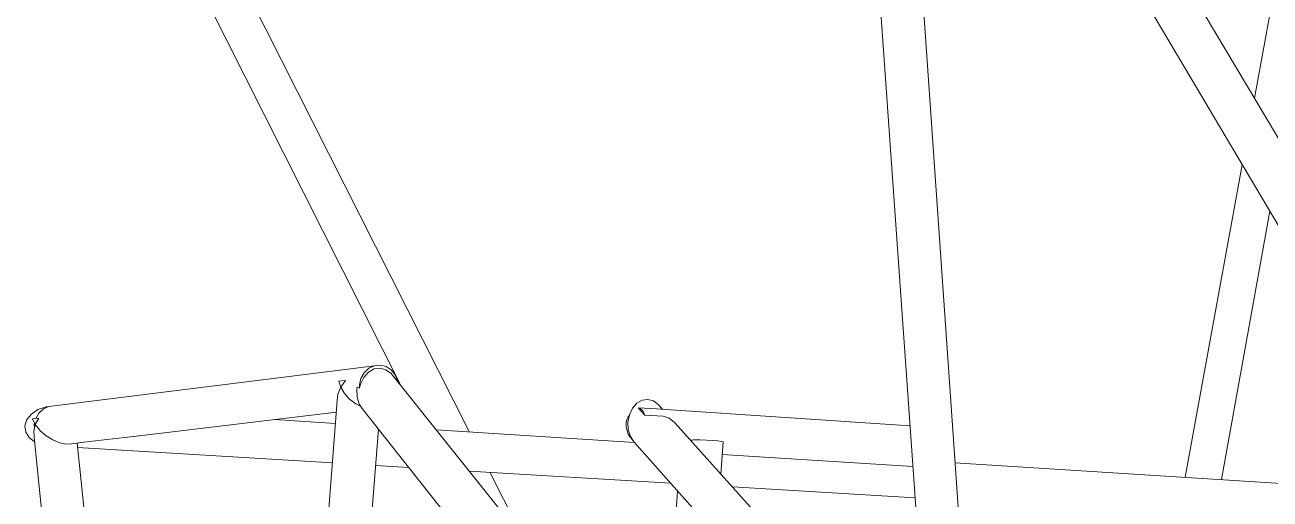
# Model space of a CAD drawing. Header units: millimetres. Extents: x -71878 to 121433, y -67383 to 83273.
# Drawn here: x -68719 to -53653, y 50337 to 56076 of the extents above; entities that cross this region are included whole.
import ezdxf

# ---------------------------------------------------------------- set-up
doc = ezdxf.new("R2010")
doc.units = ezdxf.units.MM
doc.header["$MEASUREMENT"] = 0
doc.layers.add('COLUMNAS', color=7, linetype='Continuous')
doc.layers.add('Vigas', color=7, linetype='Continuous')
doc.layers.add('COLUMNAS_Pluma_Nº__1', color=7, linetype='Continuous', lineweight=0)
doc.layers.add('Vigas_Pluma_Nº__21', color=7, linetype='Continuous', lineweight=5)

# ---------------------------------------------------------------- blocks, each defined once
blk = doc.blocks.new('Elem Sección_5_3')
at = {"layer": 'COLUMNAS_Pluma_Nº__1', "linetype": 'Continuous'}
for p, q in [((-26873, -9638), (-19597, -21919)), ((-26206, -9724), (-19585, -20865))]:
    blk.add_line(p, q, dxfattribs=at)
blk = doc.blocks.new('Elem Sección_83_3')
at = {"layer": 'Vigas_Pluma_Nº__21', "linetype": 'Continuous'}
for p, q in [((-38037, -18541), (-37957, -18487)), ((-37957, -18487), (-37859, -18453)), ((-37859, -18453), (-37824, -18448)), ((-38115, -18684), (-38092, -18609)), ((-38092, -18609), (-38037, -18541)), ((-37997, -18652), (-38023, -18600)), ((-34357, -18656), (-35097, -18609)), ((-38105, -18759), (-38115, -18684)), ((-38062, -18827), (-38105, -18759)), ((-37998, -18877), (-38062, -18827)), ((-38009, -18748), (-38008, -18747)), ((-38003, -18820), (-38009, -18748)), ((-38008, -18747), (-37999, -18710)), ((-38003, -18820), (-38003, -18820)), ((-30739, -18885), (-33140, -18733)), ((-34395, -19132), (-37478, -18947)), ((-21030, -19500), (-26862, -19131)), ((-33470, -19187), (-33872, -19163)), ((-30300, -19378), (-32741, -19231)), ((-27344, -19555), (-29554, -19423))]:
    blk.add_line(p, q, dxfattribs=at)
blk = doc.blocks.new('Elem Sección_84_3')
at = {"layer": 'Vigas_Pluma_Nº__21', "linetype": 'Continuous'}
for p, q in [((-37945, -18529), (-37983, -18594)), ((-37890, -18479), (-37945, -18529)), ((-37824, -18448), (-37890, -18479)), ((-38002, -18670), (-37999, -18710)), ((-37999, -18710), (-37995, -18693)), ((-37859, -18803), (-37776, -18855)), ((-37440, -18886), (-36731, -18803)), ((-36804, -18810), (-36803, -18811)), ((-36803, -18811), (-36731, -18803)), ((-36731, -18803), (-36730, -18802)), ((-37776, -18855), (-37691, -18891)), ((-37691, -18891), (-37655, -18898))]:
    blk.add_line(p, q, dxfattribs=at)
blk = doc.blocks.new('Elem Sección_86_3')
at = {"layer": 'Vigas_Pluma_Nº__21', "linetype": 'Continuous'}
for p, q in [((-30094, -22536), (-33685, -18052)), ((-34099, -18239), (-34094, -18214)), ((-34095, -18333), (-34099, -18239)), ((-34069, -18420), (-34095, -18333)), ((-34022, -18490), (-34069, -18420)), ((-32464, -20458), (-34022, -18490)), ((-32463, -20447), (-32457, -20401)), ((-32457, -20400), (-32442, -20377)), ((-32457, -20401), (-32457, -20400)), ((-32418, -20374), (-32383, -20493)), ((-32383, -20495), (-32383, -20493)), ((-32383, -20495), (-32322, -20625)), ((-32322, -20626), (-32322, -20625)), ((-32322, -20626), (-32248, -20731)), ((-32248, -20731), (-32248, -20731)), ((-30445, -23009), (-32248, -20731))]:
    blk.add_line(p, q, dxfattribs=at)
blk = doc.blocks.new('Elem Sección_89_3')
at = {"layer": 'Vigas_Pluma_Nº__21', "linetype": 'Continuous'}
for p, q in [((-37824, -18448), (-33887, -17956)), ((-34011, -18041), (-34050, -18111)), ((-33959, -18034), (-34016, -18097)), ((-33955, -17988), (-34011, -18041)), ((-33891, -17995), (-33959, -18034)), ((-33887, -17956), (-33955, -17988)), ((-33817, -17986), (-33891, -17995)), ((-33814, -17949), (-33887, -17956)), ((-33747, -18005), (-33817, -17986)), ((-33744, -17966), (-33814, -17949)), ((-33685, -18052), (-33747, -18005)), ((-33682, -18007), (-33744, -17966)), ((-33635, -18067), (-33682, -18007)), ((-33607, -18140), (-33635, -18067)), ((-34328, -18301), (-34294, -18217)), ((-34294, -18217), (-34315, -18143)), ((-34238, -18134), (-34294, -18217)), ((-34294, -18217), (-34250, -18292)), ((-34094, -18214), (-34065, -18227)), ((-34050, -18111), (-34068, -18189)), ((-34068, -18189), (-34065, -18227)), ((-34056, -18179), (-34065, -18227)), ((-34016, -18097), (-34056, -18179)), ((-33606, -18151), (-33607, -18140)), ((-34335, -18379), (-34328, -18301)), ((-34250, -18292), (-34188, -18361)), ((-34188, -18361), (-34113, -18418)), ((-37946, -18529), (-37983, -18594)), ((-37890, -18479), (-37946, -18529)), ((-37824, -18448), (-37890, -18479)), ((-36733, -18803), (-34346, -18520)), ((-34113, -18418), (-34050, -18448)), ((-37997, -18652), (-38002, -18670)), ((-38002, -18670), (-37999, -18710)), ((-37999, -18710), (-37989, -18669)), ((-37997, -18652), (-37990, -18668)), ((-37948, -18591), (-37990, -18668)), ((-37933, -18738), (-37989, -18669)), ((-37933, -18738), (-37933, -18739)), ((-37859, -18803), (-37933, -18739)), ((-37836, -18818), (-37859, -18803)), ((-37614, -18906), (-37655, -18898)), ((-37551, -18900), (-37614, -18906)), ((-37551, -18900), (-37434, -18886))]:
    blk.add_line(p, q, dxfattribs=at)
blk = doc.blocks.new('Elem Sección_90_3')
at = {"layer": 'Vigas_Pluma_Nº__21', "linetype": 'Continuous'}
for p, q in [((-30710, -18410), (-30645, -18373)), ((-30645, -18373), (-30576, -18364)), ((-30576, -18364), (-30508, -18383)), ((-30801, -18550), (-30764, -18471)), ((-30764, -18471), (-30710, -18410)), ((-30508, -18383), (-30449, -18428)), ((-30400, -18482), (-30449, -18428)), ((-30819, -18639), (-30801, -18550)), ((-30814, -18729), (-30819, -18639)), ((-26638, -22665), (-30248, -18651)), ((-30788, -18812), (-30814, -18729)), ((-30743, -18880), (-30788, -18812)), ((-29070, -20761), (-30743, -18880)), ((-29028, -20647), (-29042, -20555)), ((-28972, -20599), (-29028, -20647)), ((-28900, -20556), (-28972, -20599)), ((-28972, -20599), (-28972, -20599)), ((-28899, -20556), (-28900, -20556)), ((-28878, -20547), (-28899, -20556)), ((-29069, -20745), (-29061, -20699)), ((-29061, -20699), (-29028, -20649)), ((-29061, -20699), (-29061, -20699)), ((-28985, -20784), (-29028, -20649)), ((-28985, -20784), (-28984, -20785)), ((-28923, -20909), (-28984, -20785)), ((-28923, -20909), (-28923, -20909)), ((-28850, -21009), (-28923, -20909)), ((-26979, -23113), (-28850, -21009))]:
    blk.add_line(p, q, dxfattribs=at)
blk = doc.blocks.new('Elem Sección_93_3')
at = {"layer": 'Vigas_Pluma_Nº__21', "linetype": 'Continuous'}
for p, q in [((-30694, -18465), (-30471, -18480)), ((-30694, -18465), (-30673, -18469)), ((-30615, -18553), (-30694, -18465)), ((-30673, -18469), (-30639, -18501)), ((-30615, -18553), (-30639, -18501)), ((-30471, -18480), (-30419, -18481)), ((-30419, -18481), (-27405, -18682)), ((-30419, -18481), (-30419, -18481)), ((-30841, -18649), (-30842, -18698)), ((-30836, -18620), (-30841, -18649)), ((-30836, -18620), (-30816, -18577)), ((-30804, -18561), (-30816, -18577)), ((-30392, -18568), (-30615, -18553)), ((-30392, -18568), (-30319, -18592)), ((-30319, -18592), (-30257, -18644)), ((-30257, -18644), (-30248, -18651)), ((-30842, -18698), (-30834, -18728)), ((-30834, -18728), (-30814, -18783)), ((-30814, -18783), (-30798, -18807)), ((-30798, -18807), (-30753, -18869)), ((-30743, -18880), (-30753, -18869)), ((-30052, -18869), (-30044, -18856)), ((-29678, -19031), (-27370, -19176))]:
    blk.add_line(p, q, dxfattribs=at)
blk = doc.blocks.new('Elem Sección_94_3')
at = {"layer": 'COLUMNAS_Pluma_Nº__1', "linetype": 'Continuous'}
for p, q in [((-34288, -18138), (-34315, -18143)), ((-34238, -18134), (-34288, -18138)), ((-34335, -18379), (-34646, -22300)), ((-33837, -18723), (-34100, -22089)), ((-34645, -22308), (-34646, -22311)), ((-34618, -22305), (-34645, -22308)), ((-34567, -22303), (-34618, -22305)), ((-34530, -22302), (-34567, -22303))]:
    blk.add_line(p, q, dxfattribs=at)
blk = doc.blocks.new('Elem Sección_95_3')
at = {"layer": 'COLUMNAS_Pluma_Nº__1', "linetype": 'Continuous'}
for p, q in [((-37997, -18595), (-38023, -18600)), ((-37948, -18591), (-37997, -18595)), ((-38003, -18820), (-37664, -22122)), ((-37484, -18892), (-37144, -22126)), ((-37662, -22118), (-37664, -22122)), ((-37664, -22122), (-37641, -22126)), ((-37635, -22115), (-37662, -22118)), ((-37641, -22126), (-37594, -22130)), ((-37585, -22113), (-37635, -22115)), ((-37594, -22130), (-37529, -22133)), ((-37517, -22111), (-37585, -22113)), ((-37529, -22133), (-37452, -22136)), ((-37438, -22111), (-37517, -22111)), ((-37452, -22136), (-37370, -22137)), ((-37356, -22112), (-37438, -22111)), ((-37370, -22137), (-37291, -22137)), ((-37278, -22114), (-37356, -22112)), ((-37291, -22137), (-37223, -22135)), ((-37213, -22118), (-37278, -22114)), ((-37223, -22135), (-37173, -22133)), ((-37167, -22121), (-37213, -22118)), ((-37173, -22133), (-37146, -22129)), ((-37144, -22126), (-37167, -22121)), ((-37146, -22129), (-37144, -22126))]:
    blk.add_line(p, q, dxfattribs=at)
blk = doc.blocks.new('Elem Sección_106_3')
at = {"layer": 'COLUMNAS_Pluma_Nº__1', "linetype": 'Continuous'}
for p, q in [((-30026, -18855), (-30044, -18856)), ((-29948, -18855), (-30026, -18855)), ((-29868, -18857), (-29948, -18855)), ((-29793, -18861), (-29868, -18857)), ((-29731, -18866), (-29793, -18861)), ((-29688, -18872), (-29731, -18866)), ((-29668, -18878), (-29695, -19267)), ((-29668, -18878), (-29688, -18872)), ((-30219, -19470), (-30405, -22147)), ((-29745, -20002), (-29906, -22354))]:
    blk.add_line(p, q, dxfattribs=at)
blk = doc.blocks.new('Elem Sección_165_3')
at = {"layer": 'COLUMNAS_Pluma_Nº__1', "linetype": 'Continuous'}
for p, q in [((-28031, -9783), (-27166, -22078)), ((-27501, -9853), (-26652, -22169))]:
    blk.add_line(p, q, dxfattribs=at)
blk = doc.blocks.new('Elem Sección_167_3')
at = {"layer": 'COLUMNAS_Pluma_Nº__1', "linetype": 'Continuous'}
for p, q in [((-36843, -11691), (-33558, -18212)), ((-36274, -11754), (-32735, -18759)), ((-32489, -19246), (-32079, -20057))]:
    blk.add_line(p, q, dxfattribs=at)
blk = doc.blocks.new('Elem Sección_168_3')
at = {"layer": 'COLUMNAS_Pluma_Nº__1', "linetype": 'Continuous'}
for p, q in [((-22963, -13217), (-23238, -14719)), ((-23385, -15525), (-24077, -19307)), ((-23052, -16087), (-23635, -19335))]:
    blk.add_line(p, q, dxfattribs=at)

msp = doc.modelspace()

# ---------------------------------------------------------------- block references
at = {"layer": 'COLUMNAS', "lineweight": 0}
for name in ['Elem Sección_168_3', 'Elem Sección_5_3', 'Elem Sección_165_3', 'Elem Sección_167_3', 'Elem Sección_94_3', 'Elem Sección_95_3', 'Elem Sección_106_3']:
    msp.add_blockref(name, (-30603.929, 69907.695), dxfattribs=at)
at = {"layer": 'Vigas', "lineweight": 0}
for name in ['Elem Sección_89_3', 'Elem Sección_86_3', 'Elem Sección_90_3', 'Elem Sección_83_3', 'Elem Sección_84_3', 'Elem Sección_93_3']:
    msp.add_blockref(name, (-30603.929, 69907.695), dxfattribs=at)

doc.saveas('drawing.dxf')
